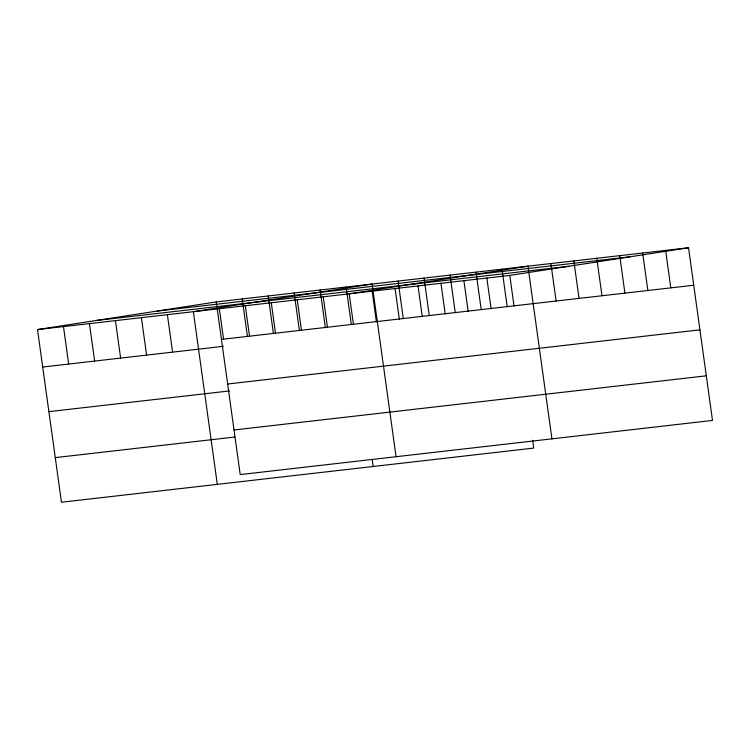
<?xml version="1.0" encoding="UTF-8"?>
<svg xmlns="http://www.w3.org/2000/svg" width="750" height="750" viewBox="0 0 750 750"><rect width="100%" height="100%" fill="white"/><g stroke="black" fill="none" stroke-linecap="round" stroke-linejoin="round"><path stroke-width="1.12" d="M532.659 440.269L533.747 448.078L61.463 502.238L37.5 329.569L216.253 301.922L688.538 247.762L712.5 420.431L240.216 474.591L216.253 301.922M37.5 329.569L509.784 275.409L688.538 247.762M157.266 311.044L629.55 256.884M96.487 320.447L568.772 266.288M221.456 339.394L693.741 285.234M42.703 367.031L223.397 346.312M227.644 384.009L699.928 329.85M48.891 411.647L229.594 390.928M234.028 429.975L706.312 375.816M55.266 457.622L234.834 437.025M665.597 250.397L670.8 287.859M642.666 253.022L647.859 290.494M619.725 255.656L624.919 293.119M596.784 258.291L601.978 295.753M573.844 260.916L579.038 298.387M550.903 263.55L556.106 301.012M551.925 438.844L527.962 266.175L349.209 293.822L353.456 324.478M509.784 275.409L514.041 306.066M501.984 269.156L507.188 306.619M486.844 278.034L491.1 308.691M476.016 272.137L481.209 309.6M463.903 280.669L468.159 311.325M450.038 275.119L455.241 312.581M440.963 283.303L445.219 313.95M424.059 278.091L429.262 315.562M418.022 285.928L422.278 316.584M398.091 281.072L403.284 318.534M395.091 288.562L399.337 319.219M396.066 456.722L372.113 284.053L193.35 311.7L217.312 484.359M372.15 291.188L376.397 321.844M372.234 459.797L373.163 466.491M346.134 287.034L351.337 324.497M323.231 296.803L327.488 327.45M320.156 290.006L325.359 327.478M297.253 299.784L301.509 330.431M294.188 292.987L299.381 330.45M271.284 302.756L275.531 333.412M268.209 295.969L273.403 333.431M245.306 305.738L249.562 336.394M242.231 298.95L247.434 336.412M219.328 308.719L223.584 339.366M167.381 314.672L172.575 352.134M141.403 317.653L146.597 355.116M115.425 320.634L120.628 358.097M89.447 323.606L94.65 361.078M63.478 326.588L68.672 364.05"/></g></svg>
